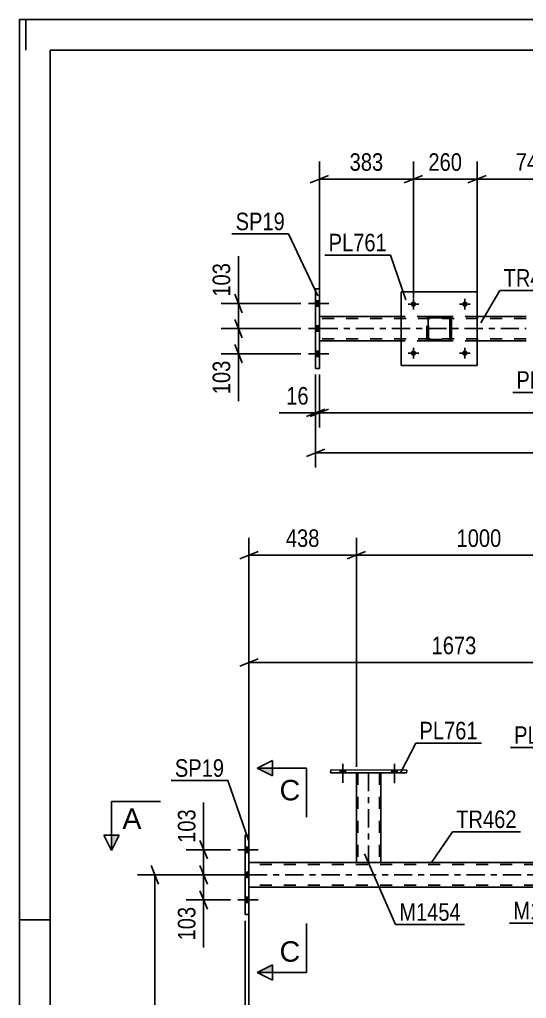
# Model space of a CAD drawing. Header units: millimetres. Extents: x 0 to 841, y 0 to 594.
# Drawn here: x 0 to 82.7, y 434.2 to 594 of the extents above; entities that cross this region are included whole.
import ezdxf

# ---------------------------------------------------------------- set-up
doc = ezdxf.new("R2010")
doc.units = ezdxf.units.MM
doc.linetypes.add('DXK_LINE_DOT2', pattern=[3.9198, 1.9599, -1.9599])
doc.linetypes.add('DXK_LINE_DOT3', pattern=[5.9187, 2.979, -0.9799, 0.9799, -0.9799])
doc.styles.add('Arial', font='ARIAL.TTF', dxfattribs={"height": 0.2})
doc.styles.add('Arial Narrow', font='ARIALN.TTF', dxfattribs={"height": 0.2})

# ---------------------------------------------------------------- blocks, each defined once
blk = doc.blocks.new('Unknown-814761001-1137')
at = {"color": 5, "linetype": 'Continuous'}
for p, q in [((841, 594), (0, 594)), ((0, 594), (0, 0)), ((1, 589), (1, 594)), ((836, 589), (5, 589)), ((5, 589), (5, 5)), ((5, 447), (0, 447))]:
    blk.add_line(p, q, dxfattribs=at)
blk = doc.blocks.new('Part-814761001-1291 - 1274')
at = {"color": 2, "linetype": 'Continuous'}
for p, q in [((48.95, 550.04), (48.31, 550.04)), ((48.31, 550.04), (48.31, 537.04)), ((48.95, 550.04), (48.95, 537.04)), ((48.95, 537.04), (48.31, 537.04))]:
    blk.add_line(p, q, dxfattribs=at)
blk = doc.blocks.new('Part-814761001-1306 - 1274')
at = {"color": 2, "linetype": 'Continuous'}
for p, q in [((62.29, 545.54), (48.95, 545.54)), ((82.69, 545.54), (74.69, 545.54)), ((62.29, 541.54), (48.95, 541.54)), ((82.69, 541.54), (74.69, 541.54))]:
    blk.add_line(p, q, dxfattribs=at)
at = {"color": 7, "linetype": 'DXK_LINE_DOT2'}
for p, q in [((48.95, 541.54), (48.95, 545.54)), ((82.69, 545.22), (48.95, 545.22)), ((74.69, 545.54), (62.29, 545.54)), ((82.69, 541.86), (48.95, 541.86)), ((74.69, 541.54), (62.29, 541.54))]:
    blk.add_line(p, q, dxfattribs=at)
at = {"color": 7, "linetype": 'DXK_LINE_DOT3'}
blk.add_line((48.95, 543.54), (82.69, 543.54), dxfattribs=at)
blk = doc.blocks.new('Bolt-814761001-1453 - 1274')
at = {"linetype": 'Continuous'}
for points in [[(63.85, 539.54), (63.86, 539.63), (63.89, 539.72), (63.93, 539.8), (63.99, 539.86), (64.07, 539.92), (64.15, 539.96), (64.24, 539.98), (64.33, 539.98), (64.42, 539.96), (64.51, 539.92), (64.58, 539.86), (64.64, 539.8), (64.69, 539.72), (64.72, 539.63), (64.73, 539.54), (64.72, 539.45), (64.69, 539.36), (64.64, 539.28), (64.58, 539.21), (64.51, 539.16), (64.42, 539.12), (64.33, 539.1), (64.24, 539.1), (64.15, 539.12), (64.07, 539.16), (63.99, 539.21), (63.93, 539.28), (63.89, 539.36), (63.86, 539.45)], [(72.25, 539.54), (72.26, 539.63), (72.29, 539.72), (72.33, 539.8), (72.39, 539.86), (72.47, 539.92), (72.55, 539.96), (72.64, 539.98), (72.73, 539.98), (72.82, 539.96), (72.91, 539.92), (72.98, 539.86), (73.04, 539.8), (73.09, 539.72), (73.12, 539.63), (73.13, 539.54), (73.12, 539.45), (73.09, 539.36), (73.04, 539.28), (72.98, 539.21), (72.91, 539.16), (72.82, 539.12), (72.73, 539.1), (72.64, 539.1), (72.55, 539.12), (72.47, 539.16), (72.39, 539.21), (72.33, 539.28), (72.29, 539.36), (72.26, 539.45)]]:
    blk.add_hatch(color=1, dxfattribs=at).paths.add_polyline_path(points)
at = {"color": 1, "linetype": 'Continuous'}
for p, q in [((64.29, 540.42), (64.29, 538.66)), ((72.69, 540.42), (72.69, 538.66)), ((63.41, 539.54), (65.17, 539.54)), ((71.81, 539.54), (73.57, 539.54))]:
    blk.add_line(p, q, dxfattribs=at)
blk = doc.blocks.new('Bolt-814761001-1458 - 1274')
at = {"linetype": 'Continuous'}
for points in [[(48.95, 547.2), (48.95, 548.08), (48.31, 548.08), (48.31, 547.2)], [(48.95, 547.2), (48.95, 548.08), (48.31, 548.08), (48.31, 547.2)], [(48.95, 547.2), (48.95, 548.08), (48.31, 548.08), (48.31, 547.2)], [(48.95, 543.1), (48.95, 543.98), (48.31, 543.98), (48.31, 543.1)], [(48.95, 543.1), (48.95, 543.98), (48.31, 543.98), (48.31, 543.1)], [(48.95, 539), (48.95, 539.88), (48.31, 539.88), (48.31, 539)], [(48.95, 539), (48.95, 539.88), (48.31, 539.88), (48.31, 539)], [(48.95, 539), (48.95, 539.88), (48.31, 539.88), (48.31, 539)]]:
    blk.add_hatch(color=1, dxfattribs=at).paths.add_polyline_path(points)
at = {"color": 1, "linetype": 'Continuous'}
for p, q in [((47.15, 547.64), (50.47, 547.64)), ((47.15, 547.64), (50.47, 547.64)), ((47.15, 547.64), (50.47, 547.64)), ((48.31, 548.08), (48.95, 548.08)), ((48.31, 548.08), (48.95, 548.08)), ((48.31, 548.08), (48.95, 548.08)), ((48.31, 547.2), (48.95, 547.2)), ((48.31, 547.2), (48.95, 547.2)), ((48.31, 547.2), (48.95, 547.2)), ((47.15, 543.54), (50.47, 543.54)), ((47.15, 543.54), (50.47, 543.54)), ((48.31, 543.98), (48.95, 543.98)), ((48.31, 543.98), (48.95, 543.98)), ((48.31, 543.1), (48.95, 543.1)), ((48.31, 543.1), (48.95, 543.1)), ((47.15, 539.44), (50.47, 539.44)), ((47.15, 539.44), (50.47, 539.44)), ((47.15, 539.44), (50.47, 539.44)), ((48.31, 539.88), (48.95, 539.88)), ((48.31, 539.88), (48.95, 539.88)), ((48.31, 539.88), (48.95, 539.88)), ((48.31, 539), (48.95, 539)), ((48.31, 539), (48.95, 539)), ((48.31, 539), (48.95, 539))]:
    blk.add_line(p, q, dxfattribs=at)
blk = doc.blocks.new('Bolt-814761001-1454 - 1274')
at = {"linetype": 'Continuous'}
for points in [[(63.85, 547.54), (63.86, 547.63), (63.89, 547.72), (63.93, 547.8), (63.99, 547.86), (64.07, 547.92), (64.15, 547.96), (64.24, 547.98), (64.33, 547.98), (64.42, 547.96), (64.51, 547.92), (64.58, 547.86), (64.64, 547.8), (64.69, 547.72), (64.72, 547.63), (64.73, 547.54), (64.72, 547.45), (64.69, 547.36), (64.64, 547.28), (64.58, 547.21), (64.51, 547.16), (64.42, 547.12), (64.33, 547.1), (64.24, 547.1), (64.15, 547.12), (64.07, 547.16), (63.99, 547.21), (63.93, 547.28), (63.89, 547.36), (63.86, 547.45)], [(72.25, 547.54), (72.26, 547.63), (72.29, 547.72), (72.33, 547.8), (72.39, 547.86), (72.47, 547.92), (72.55, 547.96), (72.64, 547.98), (72.73, 547.98), (72.82, 547.96), (72.91, 547.92), (72.98, 547.86), (73.04, 547.8), (73.09, 547.72), (73.12, 547.63), (73.13, 547.54), (73.12, 547.45), (73.09, 547.36), (73.04, 547.28), (72.98, 547.21), (72.91, 547.16), (72.82, 547.12), (72.73, 547.1), (72.64, 547.1), (72.55, 547.12), (72.47, 547.16), (72.39, 547.21), (72.33, 547.28), (72.29, 547.36), (72.26, 547.45)]]:
    blk.add_hatch(color=1, dxfattribs=at).paths.add_polyline_path(points)
at = {"color": 1, "linetype": 'Continuous'}
for p, q in [((64.29, 548.42), (64.29, 546.66)), ((72.69, 548.42), (72.69, 546.66)), ((63.41, 547.54), (65.17, 547.54)), ((71.81, 547.54), (73.57, 547.54))]:
    blk.add_line(p, q, dxfattribs=at)
blk = doc.blocks.new('Part-814761001-1532 - 1274')
at = {"color": 2, "linetype": 'Continuous'}
for p, q in [((62.29, 537.54), (62.29, 549.54)), ((62.29, 549.54), (62.29, 549.54)), ((62.29, 549.54), (74.69, 549.54)), ((74.69, 549.54), (74.69, 537.54)), ((62.29, 537.54), (62.29, 537.54)), ((74.69, 537.54), (62.29, 537.54))]:
    blk.add_line(p, q, dxfattribs=at)
at = {"color": 7, "linetype": 'DXK_LINE_DOT2'}
for p, q in [((62.29, 549.54), (62.29, 537.54)), ((62.29, 549.54), (62.29, 549.54)), ((74.69, 537.54), (74.69, 549.54)), ((62.29, 537.54), (62.29, 537.54))]:
    blk.add_line(p, q, dxfattribs=at)
blk = doc.blocks.new('Part-814761001-1533 - 1274')
at = {"color": 7, "linetype": 'DXK_LINE_DOT2'}
for p, q in [((66.48, 545.06), (66.52, 545.24)), ((66.48, 545.06), (66.49, 545.06)), ((66.48, 542.02), (66.48, 545.06)), ((66.52, 545.24), (66.49, 545.06)), ((66.49, 542.02), (66.49, 545.06)), ((66.74, 545.15), (66.72, 545.06)), ((66.73, 545.06), (66.72, 545.06)), ((66.72, 545.06), (66.72, 542.02)), ((66.73, 545.06), (66.75, 545.15)), ((66.73, 542.02), (66.73, 545.06)), ((66.79, 545.23), (66.74, 545.15)), ((66.75, 545.15), (66.8, 545.23)), ((66.78, 545.5), (66.96, 545.54)), ((66.97, 545.54), (66.78, 545.5)), ((66.87, 545.28), (66.79, 545.23)), ((66.8, 545.23), (66.88, 545.28)), ((66.96, 545.3), (66.87, 545.28)), ((66.88, 545.28), (66.97, 545.3)), ((66.97, 545.54), (66.96, 545.54)), ((66.96, 545.54), (70, 545.54)), ((66.96, 545.3), (66.97, 545.3)), ((70, 545.3), (66.96, 545.3)), ((66.97, 545.54), (70.01, 545.54)), ((66.97, 545.3), (70.01, 545.3)), ((70, 545.54), (70.01, 545.54)), ((70, 545.54), (70.19, 545.5)), ((70.01, 545.3), (70, 545.3)), ((70.09, 545.28), (70, 545.3)), ((70.19, 545.5), (70.01, 545.54)), ((70.01, 545.3), (70.1, 545.28)), ((70.09, 545.28), (70.1, 545.28)), ((70.17, 545.23), (70.09, 545.28)), ((70.1, 545.28), (70.18, 545.23)), ((70.22, 545.15), (70.17, 545.23)), ((70.18, 545.23), (70.23, 545.15)), ((70.24, 545.06), (70.22, 545.15)), ((70.23, 545.15), (70.25, 545.06)), ((70.25, 545.06), (70.24, 545.06)), ((70.24, 545.06), (70.24, 542.02)), ((70.25, 542.02), (70.25, 545.06)), ((70.45, 545.24), (70.48, 545.06)), ((70.49, 545.06), (70.45, 545.24)), ((70.49, 545.06), (70.48, 545.06)), ((70.48, 545.06), (70.48, 542.02)), ((70.49, 542.02), (70.49, 545.06)), ((66.49, 542.02), (66.48, 542.02)), ((66.52, 541.83), (66.48, 542.02)), ((66.49, 542.02), (66.52, 541.83)), ((66.72, 542.02), (66.73, 542.02)), ((66.72, 542.02), (66.74, 541.93)), ((66.75, 541.93), (66.73, 542.02)), ((66.74, 541.93), (66.79, 541.85)), ((66.8, 541.85), (66.75, 541.93)), ((66.79, 541.85), (66.87, 541.8)), ((66.88, 541.8), (66.8, 541.85)), ((66.87, 541.8), (66.96, 541.78)), ((66.97, 541.78), (66.88, 541.8)), ((70, 541.78), (70.09, 541.8)), ((70.1, 541.8), (70.01, 541.78)), ((70.09, 541.8), (70.17, 541.85)), ((70.18, 541.85), (70.1, 541.8)), ((70.17, 541.85), (70.22, 541.93)), ((70.23, 541.93), (70.18, 541.85)), ((70.22, 541.93), (70.24, 542.02)), ((70.25, 542.02), (70.23, 541.93)), ((70.24, 542.02), (70.25, 542.02)), ((70.48, 542.02), (70.45, 541.83)), ((70.45, 541.83), (70.49, 542.02)), ((70.48, 542.02), (70.49, 542.02)), ((66.78, 541.57), (66.78, 541.57)), ((66.96, 541.54), (66.78, 541.57)), ((66.78, 541.57), (66.97, 541.54)), ((66.97, 541.78), (66.96, 541.78)), ((66.96, 541.78), (70, 541.78)), ((66.97, 541.54), (66.96, 541.54)), ((66.96, 541.54), (70, 541.54)), ((66.97, 541.78), (70.01, 541.78)), ((66.97, 541.54), (70.01, 541.54)), ((70, 541.78), (70.01, 541.78)), ((70.19, 541.57), (70, 541.54)), ((70, 541.54), (70.01, 541.54)), ((70.01, 541.54), (70.19, 541.57))]:
    blk.add_line(p, q, dxfattribs=at)
at = {"color": 7, "linetype": 'DXK_LINE_DOT3'}
blk.add_line((68.49, 543.54), (68.48, 543.54), dxfattribs=at)
at = {"color": 7, "linetype": 'DXK_LINE_DOT2'}
for centre, start, end in [((66.96, 545.06), 112.5, 157.5), ((66.97, 545.06), 112.5, 157.5), ((70, 545.06), 22.5, 67.5), ((70.01, 545.06), 22.5, 67.5), ((66.96, 542.02), 202.5, 247.5), ((66.97, 542.02), 202.5, 247.5), ((70, 542.02), 292.5, 337.5), ((70.01, 542.02), 292.5, 337.5)]:
    blk.add_arc(centre, 0.48, start, end, dxfattribs=at)
blk = doc.blocks.new('Bolt-814761001-3197 - 3038')
at = {"linetype": 'Continuous'}
for points in [[(52.34, 471), (53.22, 471), (53.23, 471.48), (52.35, 471.48)], [(60.74, 470.99), (61.62, 470.99), (61.63, 471.47), (60.75, 471.47)]]:
    blk.add_hatch(color=1, dxfattribs=at).paths.add_polyline_path(points)
at = {"color": 1, "linetype": 'Continuous'}
for p, q in [((52.35, 471.48), (52.34, 471)), ((52.79, 472.48), (52.78, 469.36)), ((53.23, 471.48), (53.22, 471)), ((60.75, 471.47), (60.74, 470.99)), ((61.19, 472.47), (61.18, 469.35)), ((61.63, 471.47), (61.62, 470.99))]:
    blk.add_line(p, q, dxfattribs=at)
blk = doc.blocks.new('Part-814761001-3207 - 3038')
at = {"color": 2, "linetype": 'Continuous'}
for p, q in [((54.98, 456.36), (37.45, 456.36)), ((94.98, 456.36), (58.98, 456.36)), ((104.37, 452.36), (37.45, 452.36))]:
    blk.add_line(p, q, dxfattribs=at)
at = {"color": 7, "linetype": 'DXK_LINE_DOT2'}
for p, q in [((37.45, 452.36), (37.45, 456.36)), ((758.52, 456.04), (37.45, 456.04)), ((58.98, 456.36), (54.98, 456.36)), ((758.52, 452.68), (37.45, 452.68))]:
    blk.add_line(p, q, dxfattribs=at)
at = {"color": 7, "linetype": 'DXK_LINE_DOT3'}
blk.add_line((37.45, 454.36), (758.52, 454.36), dxfattribs=at)
blk = doc.blocks.new('Bolt-814761001-3232 - 3038')
at = {"linetype": 'Continuous'}
for points in [[(52.34, 471), (53.22, 471), (53.23, 471.48), (52.35, 471.48)], [(60.74, 470.99), (61.62, 470.99), (61.63, 471.47), (60.75, 471.47)]]:
    blk.add_hatch(color=1, dxfattribs=at).paths.add_polyline_path(points)
at = {"color": 1, "linetype": 'Continuous'}
for p, q in [((52.35, 471.48), (52.34, 471)), ((52.79, 472.48), (52.78, 469.36)), ((53.23, 471.48), (53.22, 471)), ((60.75, 471.47), (60.74, 470.99)), ((61.19, 472.47), (61.18, 469.35)), ((61.63, 471.47), (61.62, 470.99))]:
    blk.add_line(p, q, dxfattribs=at)
blk = doc.blocks.new('Bolt-814761001-3235 - 3038')
at = {"linetype": 'Continuous'}
for points in [[(37.45, 458.02), (37.45, 458.9), (36.81, 458.9), (36.81, 458.02)], [(37.45, 458.02), (37.45, 458.9), (36.81, 458.9), (36.81, 458.02)], [(37.45, 458.02), (37.45, 458.9), (36.81, 458.9), (36.81, 458.02)], [(37.45, 453.92), (37.45, 454.8), (36.81, 454.8), (36.81, 453.92)], [(37.45, 453.92), (37.45, 454.8), (36.81, 454.8), (36.81, 453.92)], [(37.45, 449.82), (37.45, 450.7), (36.81, 450.7), (36.81, 449.82)], [(37.45, 449.82), (37.45, 450.7), (36.81, 450.7), (36.81, 449.82)], [(37.45, 449.82), (37.45, 450.7), (36.81, 450.7), (36.81, 449.82)]]:
    blk.add_hatch(color=1, dxfattribs=at).paths.add_polyline_path(points)
at = {"color": 1, "linetype": 'Continuous'}
for p, q in [((36.81, 458.9), (37.45, 458.9)), ((36.81, 458.9), (37.45, 458.9)), ((36.81, 458.9), (37.45, 458.9)), ((35.65, 458.46), (38.97, 458.46)), ((35.65, 458.46), (38.97, 458.46)), ((35.65, 458.46), (38.97, 458.46)), ((36.81, 458.02), (37.45, 458.02)), ((36.81, 458.02), (37.45, 458.02)), ((36.81, 458.02), (37.45, 458.02)), ((35.65, 454.36), (38.97, 454.36)), ((35.65, 454.36), (38.97, 454.36)), ((36.81, 454.8), (37.45, 454.8)), ((36.81, 454.8), (37.45, 454.8)), ((36.81, 453.92), (37.45, 453.92)), ((36.81, 453.92), (37.45, 453.92)), ((36.81, 450.7), (37.45, 450.7)), ((36.81, 450.7), (37.45, 450.7)), ((36.81, 450.7), (37.45, 450.7)), ((35.65, 450.26), (38.97, 450.26)), ((35.65, 450.26), (38.97, 450.26)), ((35.65, 450.26), (38.97, 450.26)), ((36.81, 449.82), (37.45, 449.82)), ((36.81, 449.82), (37.45, 449.82)), ((36.81, 449.82), (37.45, 449.82))]:
    blk.add_line(p, q, dxfattribs=at)
blk = doc.blocks.new('Part-814761001-3247 - 3038')
at = {"color": 2, "linetype": 'Continuous'}
for p, q in [((50.78, 471), (50.79, 471.48)), ((50.79, 471.48), (63.19, 471.47)), ((63.19, 471.47), (63.18, 470.99)), ((63.18, 470.99), (50.78, 471))]:
    blk.add_line(p, q, dxfattribs=at)
blk = doc.blocks.new('Part-814761001-3400 - 3038')
at = {"color": 2, "linetype": 'Continuous'}
for p, q in [((54.98, 471), (54.98, 456.36)), ((58.98, 471), (58.98, 456.36)), ((55.02, 456.36), (54.98, 456.36)), ((55.12, 456.36), (55.02, 456.36)), ((55.28, 456.36), (55.12, 456.36)), ((58.68, 456.36), (55.28, 456.36)), ((58.84, 456.36), (58.68, 456.36)), ((58.94, 456.36), (58.84, 456.36)), ((58.98, 456.36), (58.94, 456.36))]:
    blk.add_line(p, q, dxfattribs=at)
at = {"color": 7, "linetype": 'DXK_LINE_DOT2'}
for p, q in [((54.98, 471), (54.98, 471)), ((54.98, 471), (54.98, 471)), ((54.98, 471), (54.98, 471)), ((55.02, 471), (54.98, 471)), ((54.98, 471), (55.02, 471)), ((55.13, 471), (55.02, 471)), ((55.02, 471), (55.13, 471)), ((55.24, 471), (55.13, 471)), ((55.13, 471), (55.28, 471)), ((55.22, 471), (55.22, 471)), ((55.22, 471), (55.22, 456.36)), ((55.24, 471), (55.22, 471)), ((55.22, 471), (55.24, 471)), ((58.69, 471), (55.24, 471)), ((55.3, 471), (55.24, 471)), ((55.24, 471), (55.3, 471)), ((58.69, 471), (55.28, 471)), ((58.6, 471), (55.3, 471)), ((55.3, 471), (55.37, 471)), ((58.67, 471), (55.37, 471)), ((58.67, 471), (58.6, 471)), ((58.73, 471), (58.67, 471)), ((58.67, 471), (58.73, 471)), ((58.69, 471), (58.84, 471)), ((58.84, 471), (58.69, 471)), ((58.74, 471), (58.73, 471)), ((58.73, 471), (58.74, 471)), ((58.74, 471), (58.74, 471)), ((58.74, 471), (58.74, 456.36)), ((58.84, 471), (58.95, 471)), ((58.95, 471), (58.84, 471)), ((58.95, 471), (58.98, 471)), ((58.98, 471), (58.95, 471)), ((58.98, 471), (58.98, 471)), ((58.98, 471), (58.98, 471)), ((58.98, 471), (58.98, 471)), ((54.98, 456.36), (55.02, 456.36)), ((55.02, 456.36), (55.12, 456.36)), ((55.12, 456.36), (55.28, 456.36)), ((55.24, 456.36), (55.22, 456.36)), ((55.22, 456.36), (55.24, 456.36)), ((55.29, 456.36), (55.24, 456.36)), ((55.24, 456.36), (55.28, 456.36)), ((58.68, 456.36), (55.28, 456.36)), ((55.28, 456.36), (55.29, 456.36)), ((58.59, 456.36), (55.29, 456.36)), ((55.29, 456.36), (55.37, 456.36)), ((58.67, 456.36), (55.37, 456.36)), ((58.67, 456.36), (58.59, 456.36)), ((58.72, 456.36), (58.67, 456.36)), ((58.67, 456.36), (58.72, 456.36)), ((58.68, 456.36), (58.84, 456.36)), ((58.74, 456.36), (58.72, 456.36)), ((58.72, 456.36), (58.74, 456.36)), ((58.84, 456.36), (58.94, 456.36)), ((58.94, 456.36), (58.98, 456.36))]:
    blk.add_line(p, q, dxfattribs=at)
at = {"color": 7, "linetype": 'DXK_LINE_DOT3'}
blk.add_line((56.98, 471), (56.98, 456.36), dxfattribs=at)
blk = doc.blocks.new('Part-814761001-3478 - 3038')
at = {"color": 2, "linetype": 'Continuous'}
for p, q in [((36.81, 460.86), (37.45, 460.86)), ((36.81, 447.86), (36.81, 460.86)), ((37.45, 460.86), (37.45, 447.86)), ((37.45, 447.86), (36.81, 447.86))]:
    blk.add_line(p, q, dxfattribs=at)
blk = doc.blocks.new('StraightDimension-814761001-1662 - 1274')
at = {"color": 7, "linetype": 'Continuous'}
for p, q in [((48.95, 536.04), (48.95, 527.39)), ((50.45, 530.39), (47.45, 529.19)), ((48.95, 529.79), (758.52, 529.79))]:
    blk.add_line(p, q, dxfattribs=at)
blk = doc.blocks.new('StraightDimension-814761001-1672 - 1274')
at = {"color": 7, "linetype": 'Continuous'}
for p, q in [((48.31, 536.04), (48.31, 527.39)), ((48.95, 536.04), (48.95, 527.39)), ((46.81, 529.19), (49.81, 530.39)), ((50.45, 530.39), (47.45, 529.19)), ((48.31, 529.79), (48.95, 529.79))]:
    blk.add_line(p, q, dxfattribs=at)
at = {"color": 0}
blk.add_wipeout([(47.79, 530.54), (47.79, 534.74), (42.93, 534.74), (42.93, 530.54)], dxfattribs=at)
at = {"color": 7, "linetype": 'Continuous'}
blk.add_line((48.31, 529.79), (42.4, 529.79), dxfattribs=at)
blk.add_line((48.31, 529.79), (42.4, 529.79), dxfattribs=at)
at = {"color": 3, "style": 'Arial Narrow'}
blk.add_text('16', height=2.863, dxfattribs=at).set_placement((43.53, 531.14))
blk = doc.blocks.new('StraightDimension-814761001-1683 - 1274')
at = {"color": 7, "linetype": 'Continuous'}
for p, q in [((48.31, 536.04), (48.31, 520.87)), ((49.81, 523.87), (46.81, 522.67)), ((48.31, 523.27), (759.16, 523.27))]:
    blk.add_line(p, q, dxfattribs=at)
blk = doc.blocks.new('StraightDimension-814761001-6127 - 1274')
at = {"color": 7, "linetype": 'Continuous'}
for p, q in [((35.13, 549.14), (36.33, 546.14)), ((45.91, 547.64), (32.88, 547.64)), ((35.73, 543.54), (35.73, 547.64)), ((36.33, 542.04), (35.13, 545.04)), ((45.91, 543.54), (32.88, 543.54))]:
    blk.add_line(p, q, dxfattribs=at)
at = {"color": 0}
blk.add_wipeout([(34.98, 554.85), (30.78, 554.85), (30.78, 548.16), (34.98, 548.16)], dxfattribs=at)
at = {"color": 7, "linetype": 'Continuous'}
blk.add_line((35.73, 547.64), (35.73, 555.37), dxfattribs=at)
blk.add_line((35.73, 547.64), (35.73, 555.37), dxfattribs=at)
at = {"color": 3, "style": 'Arial Narrow'}
blk.add_text('103', height=2.863, rotation=90.0002, dxfattribs=at).set_placement((34.38, 548.76))
blk = doc.blocks.new('StraightDimension-814761001-1787 - 1274')
at = {"color": 7, "linetype": 'Continuous'}
for p, q in [((74.68, 546.54), (74.68, 570.81)), ((92.79, 548.54), (92.79, 570.81)), ((76.18, 568.56), (73.18, 567.36)), ((74.68, 567.96), (92.79, 567.96)), ((91.29, 567.36), (94.29, 568.56))]:
    blk.add_line(p, q, dxfattribs=at)
at = {"color": 0}
blk.add_wipeout([(87.08, 568.71), (87.08, 572.91), (80.39, 572.91), (80.39, 568.71)], dxfattribs=at)
at = {"color": 3, "style": 'Arial Narrow'}
blk.add_text('740', height=2.863, dxfattribs=at).set_placement((80.99, 569.31))
blk = doc.blocks.new('StraightDimension-814761001-1793 - 1274')
at = {"color": 7, "linetype": 'Continuous'}
for p, q in [((64.29, 548.54), (64.29, 570.81)), ((74.68, 546.54), (74.68, 570.81)), ((62.79, 567.36), (65.79, 568.56)), ((64.29, 567.96), (74.68, 567.96)), ((76.18, 568.56), (73.18, 567.36))]:
    blk.add_line(p, q, dxfattribs=at)
at = {"color": 0}
blk.add_wipeout([(72.83, 568.71), (72.83, 572.91), (66.14, 572.91), (66.14, 568.71)], dxfattribs=at)
at = {"color": 3, "style": 'Arial Narrow'}
blk.add_text('260', height=2.863, dxfattribs=at).set_placement((66.74, 569.31))
blk = doc.blocks.new('StraightDimension-814761001-1799 - 1274')
at = {"color": 7, "linetype": 'Continuous'}
for p, q in [((48.95, 546.54), (48.95, 570.81)), ((64.29, 548.54), (64.29, 570.81)), ((50.45, 568.56), (47.45, 567.36)), ((48.95, 567.96), (64.29, 567.96)), ((62.79, 567.36), (65.79, 568.56))]:
    blk.add_line(p, q, dxfattribs=at)
at = {"color": 0}
blk.add_wipeout([(59.96, 568.71), (59.96, 572.91), (53.28, 572.91), (53.28, 568.71)], dxfattribs=at)
at = {"color": 3, "style": 'Arial Narrow'}
blk.add_text('383', height=2.863, dxfattribs=at).set_placement((53.88, 569.31))
blk = doc.blocks.new('StraightDimension-814761001-6125 - 1274')
at = {"color": 7, "linetype": 'Continuous'}
for p, q in [((35.13, 545.04), (36.33, 542.04)), ((45.91, 543.54), (32.88, 543.54)), ((35.73, 539.44), (35.73, 543.54)), ((36.33, 537.94), (35.13, 540.94)), ((45.91, 539.44), (32.88, 539.44))]:
    blk.add_line(p, q, dxfattribs=at)
at = {"color": 0}
blk.add_wipeout([(34.98, 538.91), (30.78, 538.91), (30.78, 532.23), (34.98, 532.23)], dxfattribs=at)
at = {"color": 7, "linetype": 'Continuous'}
blk.add_line((35.73, 539.44), (35.73, 531.7), dxfattribs=at)
blk.add_line((35.73, 539.44), (35.73, 531.7), dxfattribs=at)
at = {"color": 3, "style": 'Arial Narrow'}
blk.add_text('103', height=2.863, rotation=90.0002, dxfattribs=at).set_placement((34.38, 532.83))
blk = doc.blocks.new('StraightDimension-814761001-6613 - 3038')
at = {"color": 7, "linetype": 'Continuous'}
for p, q in [((29.45, 455.86), (30.65, 452.86)), ((34.41, 454.36), (27.2, 454.36)), ((30.05, 450.26), (30.05, 454.36)), ((30.65, 448.76), (29.45, 451.76)), ((34.41, 450.26), (27.2, 450.26))]:
    blk.add_line(p, q, dxfattribs=at)
at = {"color": 0}
blk.add_wipeout([(29.3, 449.73), (25.1, 449.73), (25.1, 443.05), (29.3, 443.05)], dxfattribs=at)
at = {"color": 7, "linetype": 'Continuous'}
blk.add_line((30.05, 450.26), (30.05, 442.52), dxfattribs=at)
blk.add_line((30.05, 450.26), (30.05, 442.52), dxfattribs=at)
at = {"color": 3, "style": 'Arial Narrow'}
blk.add_text('103', height=2.863, rotation=90.0002, dxfattribs=at).set_placement((28.7, 443.65))
blk = doc.blocks.new('StraightDimension-814761001-4602 - 3038')
at = {"color": 7, "linetype": 'Continuous'}
for p, q in [((37.45, 457.36), (37.45, 509.4)), ((54.98, 472), (54.98, 509.4)), ((38.95, 507.15), (35.95, 505.95)), ((53.48, 505.95), (56.48, 507.15)), ((37.45, 506.55), (54.98, 506.55))]:
    blk.add_line(p, q, dxfattribs=at)
at = {"color": 0}
blk.add_wipeout([(49.56, 507.3), (49.56, 511.5), (42.87, 511.5), (42.87, 507.3)], dxfattribs=at)
at = {"color": 3, "style": 'Arial Narrow'}
blk.add_text('438', height=2.863, dxfattribs=at).set_placement((43.47, 507.9))
blk = doc.blocks.new('StraightDimension-814761001-3725 - 3038')
at = {"color": 7, "linetype": 'Continuous'}
for p, q in [((37.45, 451.36), (37.45, 401.37)), ((83.03, 332.14), (83.03, 406.62)), ((38.95, 404.37), (35.95, 403.17)), ((81.53, 403.17), (84.53, 404.37)), ((37.45, 403.77), (83.03, 403.77))]:
    blk.add_line(p, q, dxfattribs=at)
at = {"color": 0}
blk.add_wipeout([(64.49, 404.52), (64.49, 408.72), (55.98, 408.72), (55.98, 404.52)], dxfattribs=at)
at = {"color": 3, "style": 'Arial Narrow'}
blk.add_text('1139', height=2.863, dxfattribs=at).set_placement((56.58, 405.12))
blk = doc.blocks.new('StraightDimension-814761001-6615 - 3038')
at = {"color": 7, "linetype": 'Continuous'}
for p, q in [((29.45, 459.96), (30.65, 456.96)), ((34.41, 458.46), (27.2, 458.46)), ((30.05, 454.36), (30.05, 458.46)), ((30.65, 452.86), (29.45, 455.86)), ((34.41, 454.36), (27.2, 454.36))]:
    blk.add_line(p, q, dxfattribs=at)
at = {"color": 0}
blk.add_wipeout([(29.3, 465.67), (25.1, 465.67), (25.1, 458.98), (29.3, 458.98)], dxfattribs=at)
at = {"color": 7, "linetype": 'Continuous'}
blk.add_line((30.05, 458.46), (30.05, 466.19), dxfattribs=at)
blk.add_line((30.05, 458.46), (30.05, 466.19), dxfattribs=at)
at = {"color": 3, "style": 'Arial Narrow'}
blk.add_text('103', height=2.863, rotation=90.0002, dxfattribs=at).set_placement((28.7, 459.58))
blk = doc.blocks.new('StraightDimension-814761001-4591 - 3038')
at = {"color": 7, "linetype": 'Continuous'}
blk.add_line((36.81, 446.86), (36.81, 296.04), dxfattribs=at)
blk = doc.blocks.new('StraightDimension-814761001-4612 - 3038')
at = {"color": 7, "linetype": 'Continuous'}
for p, q in [((54.98, 472), (54.98, 509.4)), ((94.99, 472), (94.99, 509.4)), ((56.48, 507.15), (53.48, 505.95)), ((93.49, 505.95), (96.49, 507.15)), ((54.98, 506.55), (94.99, 506.55))]:
    blk.add_line(p, q, dxfattribs=at)
at = {"color": 0}
blk.add_wipeout([(79.24, 507.3), (79.24, 511.5), (70.73, 511.5), (70.73, 507.3)], dxfattribs=at)
at = {"color": 3, "style": 'Arial Narrow'}
blk.add_text('1000', height=2.863, dxfattribs=at).set_placement((71.33, 507.9))
blk = doc.blocks.new('StraightDimension-814761001-8416 - 3038')
at = {"color": 7, "linetype": 'Continuous'}
for p, q in [((22.68, 452.86), (21.48, 455.86)), ((37.97, 454.36), (19.23, 454.36)), ((22.08, 328.5), (22.08, 454.36)), ((21.48, 330), (22.68, 327)), ((82.03, 328.5), (19.23, 328.5))]:
    blk.add_line(p, q, dxfattribs=at)
at = {"color": 0}
blk.add_wipeout([(21.33, 395.68), (17.13, 395.68), (17.13, 387.17), (21.33, 387.17)], dxfattribs=at)
at = {"color": 3, "style": 'Arial Narrow'}
blk.add_text('3147', height=2.863, rotation=90.0002, dxfattribs=at).set_placement((20.73, 387.77))
blk = doc.blocks.new('StraightDimension-814761001-9247 - 3038')
at = {"color": 7, "linetype": 'Continuous'}
for p, q in [((37.45, 457.36), (37.45, 491.88)), ((104.37, 453.36), (104.37, 491.88)), ((38.95, 489.63), (35.95, 488.43)), ((102.87, 488.43), (105.87, 489.63)), ((37.45, 489.03), (104.37, 489.03))]:
    blk.add_line(p, q, dxfattribs=at)
at = {"color": 0}
blk.add_wipeout([(75.17, 489.78), (75.17, 493.98), (66.66, 493.98), (66.66, 489.78)], dxfattribs=at)
at = {"color": 3, "style": 'Arial Narrow'}
blk.add_text('1673', height=2.863, dxfattribs=at).set_placement((67.26, 490.38))
blk = doc.blocks.new('Mark-814761001-1302 - 1274')
at = {"color": 0}
blk.add_wipeout([(88.87, 550.39), (88.87, 553.39), (79.01, 553.39), (79.01, 550.39)], dxfattribs=at)
blk.add_wipeout([(88.87, 550.39), (88.87, 553.39), (79.01, 553.39), (79.01, 550.39)], dxfattribs=at)
at = {"color": 30, "linetype": 'Continuous'}
for p, q in [((75.3, 544.51), (78.41, 549.79)), ((78.41, 549.79), (89.47, 549.79))]:
    blk.add_line(p, q, dxfattribs=at)
at = {"color": 3, "style": 'Arial Narrow'}
blk.add_text('TR462', height=2.863, dxfattribs=at).set_placement((79.01, 550.39))
blk = doc.blocks.new('Mark-814761001-1286 - 1274')
at = {"color": 0}
blk.add_wipeout([(43.31, 559.61), (43.31, 562.61), (35.27, 562.61), (35.27, 559.61)], dxfattribs=at)
blk.add_wipeout([(43.31, 559.61), (43.31, 562.61), (35.27, 562.61), (35.27, 559.61)], dxfattribs=at)
at = {"color": 30, "linetype": 'Continuous'}
for p in [(34.67, 559.01), (48.68, 548.9)]:
    blk.add_line(p, (43.91, 559.01), dxfattribs=at)
at = {"color": 3, "style": 'Arial Narrow'}
blk.add_text('SP19', height=2.863, dxfattribs=at).set_placement((35.27, 559.61))
blk = doc.blocks.new('Mark-814761001-1528 - 1274')
at = {"color": 0}
blk.add_wipeout([(59.95, 556.16), (59.95, 559.16), (50.45, 559.16), (50.45, 556.16)], dxfattribs=at)
blk.add_wipeout([(59.95, 556.16), (59.95, 559.16), (50.45, 559.16), (50.45, 556.16)], dxfattribs=at)
at = {"color": 30, "linetype": 'Continuous'}
for p in [(49.85, 555.56), (63.04, 548.22)]:
    blk.add_line(p, (60.55, 555.56), dxfattribs=at)
at = {"color": 3, "style": 'Arial Narrow'}
blk.add_text('PL761', height=2.863, dxfattribs=at).set_placement((50.45, 556.16))
blk = doc.blocks.new('Mark-814761001-1534 - 1274')
at = {"color": 0}
blk.add_wipeout([(90.61, 533.73), (90.61, 536.73), (81.1, 536.73), (81.1, 533.73)], dxfattribs=at)
blk.add_wipeout([(90.61, 533.73), (90.61, 536.73), (81.1, 536.73), (81.1, 533.73)], dxfattribs=at)
at = {"color": 30, "linetype": 'Continuous'}
for p in [(94.69, 540.99), (80.5, 533.13)]:
    blk.add_line(p, (91.21, 533.13), dxfattribs=at)
at = {"color": 3, "style": 'Arial Narrow'}
blk.add_text('PL761', height=2.863, dxfattribs=at).set_placement((81.1, 533.73))
blk = doc.blocks.new('Mark-814761001-3463 - 3038')
at = {"color": 0}
blk.add_wipeout([(90.64, 447.09), (90.64, 450.09), (80.59, 450.09), (80.59, 447.09)], dxfattribs=at)
blk.add_wipeout([(90.64, 447.09), (90.64, 450.09), (80.59, 450.09), (80.59, 447.09)], dxfattribs=at)
at = {"color": 30, "linetype": 'Continuous'}
for p in [(96.75, 459.07), (79.99, 446.49)]:
    blk.add_line(p, (91.24, 446.49), dxfattribs=at)
at = {"color": 3, "style": 'Arial Narrow'}
blk.add_text('M1454', height=2.863, dxfattribs=at).set_placement((80.59, 447.09))
blk = doc.blocks.new('SectionMark-814761001-4852 - 3038')
at = {"linetype": 'Continuous'}
for points in [[(41.31, 471.77), (41.31, 470.52), (38.81, 471.77)], [(41.31, 439.68), (41.31, 438.43), (38.81, 438.43)]]:
    blk.add_hatch(color=6, dxfattribs=at).paths.add_polyline_path(points)
at = {"color": 6, "linetype": 'Continuous'}
for p, q in [((38.81, 471.77), (41.31, 473.02)), ((46.81, 471.77), (38.81, 471.77)), ((38.81, 471.77), (41.31, 470.52)), ((41.31, 470.52), (41.31, 473.02)), ((46.81, 471.77), (46.81, 463.77)), ((46.81, 438.43), (46.81, 446.43)), ((38.81, 438.43), (41.31, 439.68)), ((41.31, 439.68), (41.31, 437.18)), ((46.81, 438.43), (38.81, 438.43)), ((41.31, 437.18), (38.81, 438.43))]:
    blk.add_line(p, q, dxfattribs=at)
at = {"color": 0, "linetype": 'Continuous'}
for points in [[(45.81, 466.52), (45.81, 470.02), (42.44, 470.02), (42.44, 466.52)], [(45.81, 440.18), (45.81, 443.68), (42.44, 443.68), (42.44, 440.18)]]:
    blk.add_wipeout(points, dxfattribs=at)
at = {"color": 3, "linetype": 'Continuous', "style": 'Arial'}
for p in [(42.44, 466.52), (42.44, 440.18)]:
    blk.add_text('C', height=3.34, dxfattribs=at).set_placement(p)
blk = doc.blocks.new('Mark-814761001-3203 - 3038')
at = {"color": 0}
blk.add_wipeout([(81.15, 462), (81.15, 465), (71.28, 465), (71.28, 462)], dxfattribs=at)
blk.add_wipeout([(81.15, 462), (81.15, 465), (71.28, 465), (71.28, 462)], dxfattribs=at)
at = {"color": 30, "linetype": 'Continuous'}
for p, q in [((67.22, 456.36), (70.68, 461.4)), ((70.68, 461.4), (81.75, 461.4))]:
    blk.add_line(p, q, dxfattribs=at)
at = {"color": 3, "style": 'Arial Narrow'}
blk.add_text('TR462', height=2.863, dxfattribs=at).set_placement((71.28, 462))
blk = doc.blocks.new('Mark-814761001-3243 - 3038')
at = {"color": 0}
blk.add_wipeout([(74.78, 476.48), (74.78, 479.48), (65.28, 479.48), (65.28, 476.48)], dxfattribs=at)
blk.add_wipeout([(74.78, 476.48), (74.78, 479.48), (65.28, 479.48), (65.28, 476.48)], dxfattribs=at)
at = {"color": 30, "linetype": 'Continuous'}
for p, q in [((62.23, 471.15), (64.68, 475.88)), ((64.68, 475.88), (75.38, 475.88))]:
    blk.add_line(p, q, dxfattribs=at)
at = {"color": 3, "style": 'Arial Narrow'}
blk.add_text('PL761', height=2.863, dxfattribs=at).set_placement((65.28, 476.48))
blk = doc.blocks.new('Mark-814761001-3396 - 3038')
at = {"color": 0}
blk.add_wipeout([(72.03, 446.86), (72.03, 449.86), (61.98, 449.86), (61.98, 446.86)], dxfattribs=at)
blk.add_wipeout([(72.03, 446.86), (72.03, 449.86), (61.98, 449.86), (61.98, 446.86)], dxfattribs=at)
at = {"color": 30, "linetype": 'Continuous'}
for p, q in [((56.3, 457.78), (61.38, 446.26)), ((61.38, 446.26), (72.63, 446.26))]:
    blk.add_line(p, q, dxfattribs=at)
at = {"color": 3, "style": 'Arial Narrow'}
blk.add_text('M1454', height=2.863, dxfattribs=at).set_placement((61.98, 446.86))
blk = doc.blocks.new('Mark-814761001-3391 - 3038')
at = {"color": 0}
blk.add_wipeout([(90.24, 475.75), (90.24, 478.75), (80.73, 478.75), (80.73, 475.75)], dxfattribs=at)
blk.add_wipeout([(90.24, 475.75), (90.24, 478.75), (80.73, 478.75), (80.73, 475.75)], dxfattribs=at)
at = {"color": 30, "linetype": 'Continuous'}
for p in [(80.13, 475.15), (91.52, 471)]:
    blk.add_line(p, (90.84, 475.15), dxfattribs=at)
at = {"color": 3, "style": 'Arial Narrow'}
blk.add_text('PL761', height=2.863, dxfattribs=at).set_placement((80.73, 475.75))
blk = doc.blocks.new('Mark-814761001-3474 - 3038')
at = {"color": 0}
blk.add_wipeout([(33.39, 470.37), (33.39, 473.37), (25.35, 473.37), (25.35, 470.37)], dxfattribs=at)
blk.add_wipeout([(33.39, 470.37), (33.39, 473.37), (25.35, 473.37), (25.35, 470.37)], dxfattribs=at)
at = {"color": 30, "linetype": 'Continuous'}
for p in [(24.75, 469.77), (37.45, 459.86)]:
    blk.add_line(p, (33.99, 469.77), dxfattribs=at)
at = {"color": 3, "style": 'Arial Narrow'}
blk.add_text('SP19', height=2.863, dxfattribs=at).set_placement((25.35, 470.37))
blk = doc.blocks.new('SectionMark-814761001-4848 - 3038')
at = {"linetype": 'Continuous'}
blk.add_hatch(color=6, dxfattribs=at).paths.add_polyline_path([(15.03, 460.86), (16.28, 460.86), (15.03, 458.36)])
at = {"color": 6, "linetype": 'Continuous'}
for p, q in [((15.03, 466.36), (23.03, 466.36)), ((15.03, 466.36), (15.03, 458.36)), ((15.03, 458.36), (13.78, 460.86)), ((16.28, 460.86), (13.78, 460.86)), ((15.03, 458.36), (16.28, 460.86))]:
    blk.add_line(p, q, dxfattribs=at)
at = {"color": 0, "linetype": 'Continuous'}
blk.add_wipeout([(19.89, 461.86), (19.89, 465.36), (16.78, 465.36), (16.78, 461.86)], dxfattribs=at)
at = {"color": 3, "linetype": 'Continuous', "style": 'Arial'}
blk.add_text('A', height=3.34, dxfattribs=at).set_placement((16.78, 461.86))

msp = doc.modelspace()

# ---------------------------------------------------------------- block references
for name in ['Unknown-814761001-1137', 'Part-814761001-1291 - 1274', 'Part-814761001-1532 - 1274', 'Bolt-814761001-1454 - 1274', 'Bolt-814761001-1458 - 1274', 'Part-814761001-1306 - 1274', 'Part-814761001-1533 - 1274', 'Bolt-814761001-1453 - 1274', 'Part-814761001-3247 - 3038', 'Bolt-814761001-3197 - 3038', 'Bolt-814761001-3232 - 3038', 'Part-814761001-3400 - 3038', 'Part-814761001-3478 - 3038', 'Bolt-814761001-3235 - 3038', 'Part-814761001-3207 - 3038']:
    msp.add_blockref(name, (0, 0))

# ---------------------------------------------------------------- next in the draw order: block references
for name in ['StraightDimension-814761001-1787 - 1274', 'StraightDimension-814761001-6127 - 1274', 'StraightDimension-814761001-1662 - 1274', 'StraightDimension-814761001-4602 - 3038', 'StraightDimension-814761001-6613 - 3038', 'StraightDimension-814761001-3725 - 3038']:
    msp.add_blockref(name, (0, 0))

# ---------------------------------------------------------------- next in the draw order: block references
for name in ['StraightDimension-814761001-1793 - 1274', 'StraightDimension-814761001-1672 - 1274', 'StraightDimension-814761001-4612 - 3038', 'StraightDimension-814761001-6615 - 3038', 'StraightDimension-814761001-4591 - 3038']:
    msp.add_blockref(name, (0, 0))

# ---------------------------------------------------------------- next in the draw order: block references
for name in ['StraightDimension-814761001-1799 - 1274', 'Mark-814761001-1302 - 1274', 'StraightDimension-814761001-6125 - 1274', 'StraightDimension-814761001-1683 - 1274', 'StraightDimension-814761001-8416 - 3038']:
    msp.add_blockref(name, (0, 0))

# ---------------------------------------------------------------- next in the draw order: block references
for name in ['Mark-814761001-1286 - 1274', 'Mark-814761001-1528 - 1274', 'Mark-814761001-1534 - 1274', 'StraightDimension-814761001-9247 - 3038']:
    msp.add_blockref(name, (0, 0))

# ---------------------------------------------------------------- next in the draw order: block references
for name in ['Mark-814761001-3243 - 3038', 'Mark-814761001-3391 - 3038', 'Mark-814761001-3474 - 3038', 'SectionMark-814761001-4852 - 3038', 'Mark-814761001-3463 - 3038']:
    msp.add_blockref(name, (0, 0))

# ---------------------------------------------------------------- next in the draw order: block references
msp.add_blockref('Mark-814761001-3203 - 3038', (0, 0))

# ---------------------------------------------------------------- next in the draw order: block references
msp.add_blockref('Mark-814761001-3396 - 3038', (0, 0))

# ---------------------------------------------------------------- next in the draw order: block references
msp.add_blockref('SectionMark-814761001-4848 - 3038', (0, 0))

doc.saveas('drawing.dxf')
